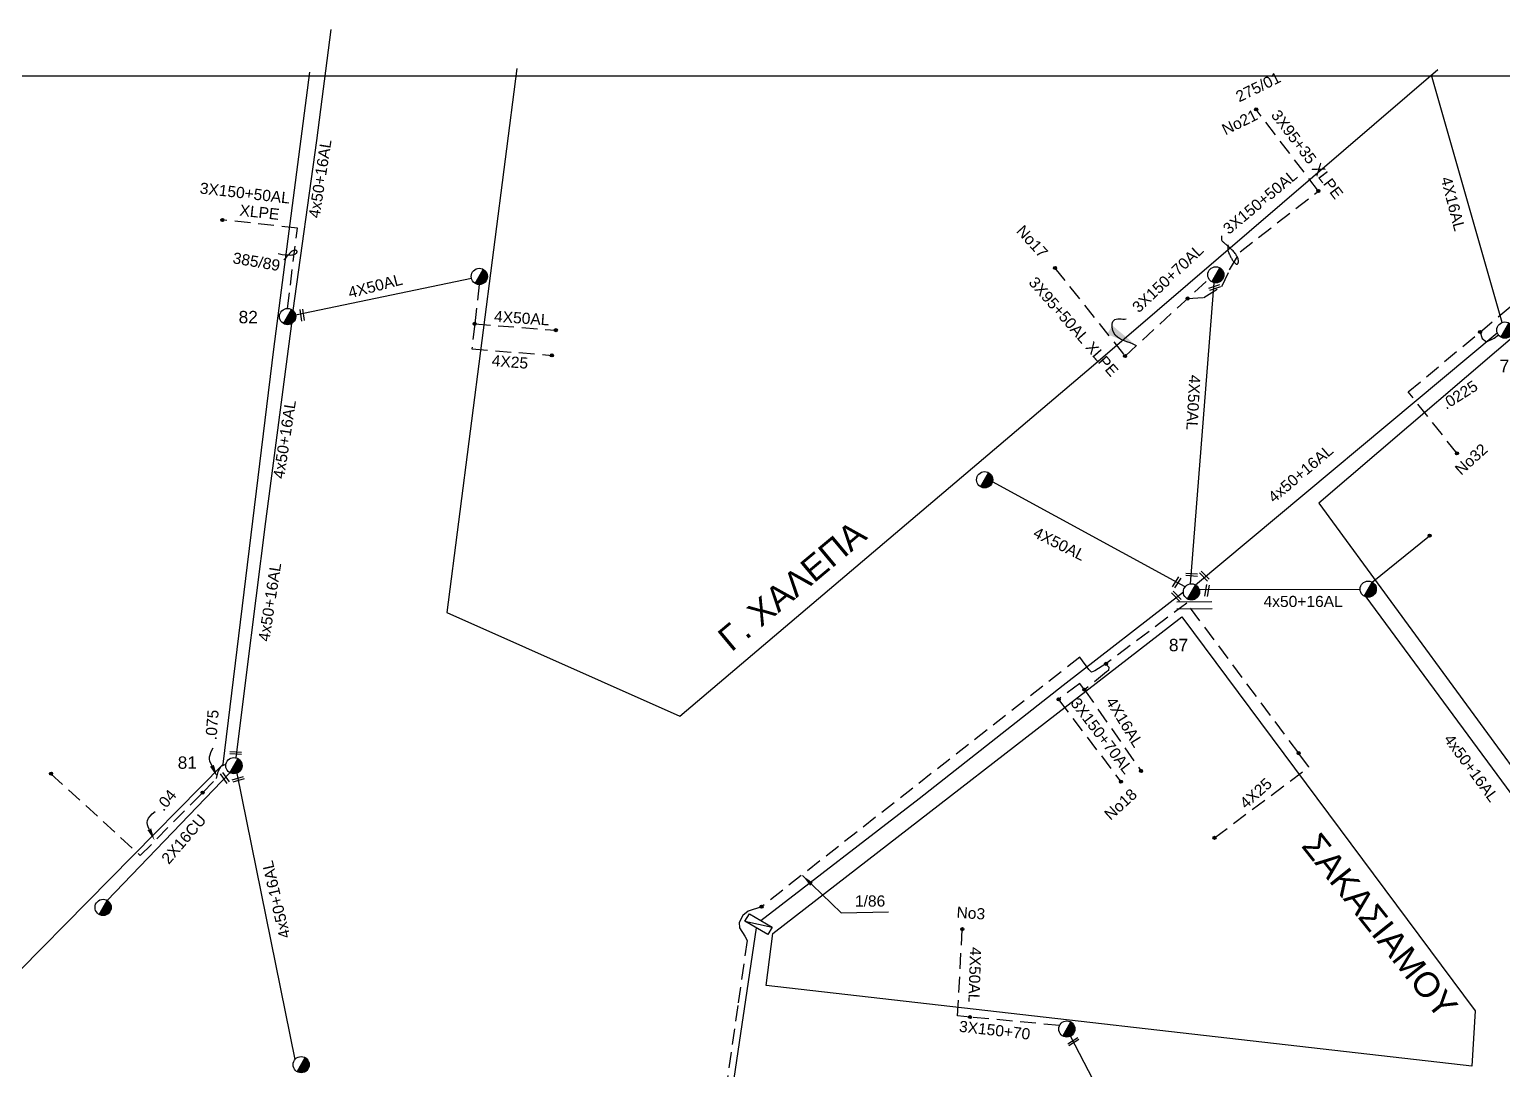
# Model space of a CAD drawing. Header units: millimetres. Extents: x 738 to 2138, y 37 to 533.
# Drawn here: x 1321.7 to 1440.7, y 439.5 to 523.4 of the extents above; entities that cross this region are included whole.
import ezdxf

# ---------------------------------------------------------------- set-up
doc = ezdxf.new("R2010")
doc.units = ezdxf.units.MM
doc.linetypes.add('DASHED', pattern=[19.05, 12.7, -6.35])
for name, color, linetype in [('Άγνωστα', 7, 'Continuous'), ('Γυμνά εναέρια ΧΤ (1Φ)   2x16CU', 7, 'Continuous'), ('Γυμνά εναέρια ΧΤ (3Φ)   4x16AL', 7, 'Continuous'), ('Γυμνά εναέρια ΧΤ (3Φ)   4x50AL', 7, 'Continuous'), ('Γυμνά εναέρια ΧΤ και ΦΟΠ (3Φ)   4x50+16AL', 7, 'Continuous'), ('Επιγραφές - Σχήματα', 7, 'Continuous'), ('Καλώδια ΧΤ   3x150+50AL', 7, 'DASHED'), ('Καλώδια ΧΤ   3x150+50AL XLPE', 7, 'DASHED'), ('Καλώδια ΧΤ   3x150+70 AL', 7, 'DASHED'), ('Καλώδια ΧΤ   3x150+70AL', 7, 'DASHED'), ('Καλώδια ΧΤ   3x95+35 XLPE', 7, 'DASHED'), ('Καλώδια ΧΤ   3x95+50 AL XLPE', 7, 'DASHED'), ('Μηχανική τομή', 7, 'Continuous'), ('Στύλος ΦΜ', 7, 'Continuous'), ('Στύλος ΦΜ @ 1', 7, 'Continuous'), ('Συνδέσεις', 7, 'Continuous'), ('Τομή', 7, 'Continuous'), ('Υποσταθμοί', 7, 'Continuous'), ('Υπόβαθρο ΔΕΗ', 7, 'Continuous'), ('Υπόγεια Καλώδια Δικτύου ΧΤ   .04', 7, 'DASHED'), ('Υπόγεια Καλώδια Δικτύου ΧΤ   .075', 7, 'DASHED'), ('Υπόγεια καλώδια Παροχών ΧΤ   .0225', 7, 'DASHED'), ('Υπόγεια καλώδια Παροχών ΧΤ   4x16AL', 7, 'DASHED'), ('Υπόγεια καλώδια Παροχών ΧΤ   4x25', 7, 'DASHED'), ('Υπόγεια καλώδια Παροχών ΧΤ   4x50AL', 7, 'DASHED')]:
    doc.layers.add(name, color=color, linetype=linetype)
doc.styles.add('arial', font='arial.ttf')
doc.styles.get("Standard").update_dxf_attribs({"font": 'arial.ttf'})
doc.linetypes.add('SYN_LINE', pattern='A,0.5,-0.0001,["/\\/\\/\\/",Standard,S=0.1,R=0,X=0,Y=-0.05],-0.25', length=0.7501)
doc.dimstyles.new('ISO-25', dxfattribs={"dimtxt": 2.5, "dimasz": 2.5, "dimexe": 1.25, "dimexo": 0.625, "dimtad": 1, "dimtxsty": 'Standard', "dimcen": 2.5, "dimadec": 0, "dimazin": 0, "dimtfac": 1, "dimtmove": 0, "dimatfit": 3, "dimfxl": 1, "dimarcsym": 0})

# ---------------------------------------------------------------- blocks, each defined once
blk = doc.blocks.new('ΥΠΑΡΧΩΝ ΤΣΙΜΕΝΤΕΝΙΟΣ ΣΤΥΛΟΣ')
at = {"layer": 'Στύλος ΦΜ'}
blk.add_hatch(color=7, dxfattribs=at).paths.add_polyline_path([(-1.29, -2.28, 0.574793), (2.62, 0, 0.268822), (1.3, 2.27)])
blk.add_line((-1.29, -2.28), (1.3, 2.27), dxfattribs=at)
blk.add_circle((0, 0), 2.62, dxfattribs=at)
at = {"layer": 'Στύλος ΦΜ', "flags": 4}
for tag, p in [('ΑΡΙΘΜΟΣ', (-4.68, 8.05)), ('ΤΥΠΟΣ', (-4.91, 3.03))]:
    blk.add_attdef(tag, p, '', height=4, dxfattribs=at)
blk = doc.blocks.new('_ΣΥΝΔΕΣΗ')
at = {"layer": 'Συνδέσεις', "linetype": 'SYN_LINE', "ltscale": 40}
blk.add_hatch(color=256, dxfattribs=at).paths.add_polyline_path([(-116.75, 2339.64, 1), (-117.75, 2339.64, 1)])
at = {"layer": 'Συνδέσεις'}
blk.add_circle((-117.25, 2339.64), 0.5, dxfattribs=at)
blk = doc.blocks.new('ΤΟΜΗ')
at = {"layer": 'Τομή', "ltscale": 40}
for p, q in [((-5.68, 0), (5.68, 0)), ((5.68, -2.33), (-5.68, -2.33))]:
    blk.add_line(p, q, dxfattribs=at)
blk = doc.blocks.new('ΠΡΟΒΛΕΠΟΜΕΝΟΣ ΥΠΟΣΤΑΘΜΟΣ ΣΕ ΚΛΕΙΣΤΟ ΧΩΡΟ')
at = {"layer": 'Υποσταθμοί', "ltscale": 40}
blk.add_line((-9.5, -3.1), (9.5, 3.1), dxfattribs=at)
blk.add_lwpolyline([(-9.5, -3.1), (-9.5, 3.1), (9.5, 3.1), (9.5, -3.1)], close=True, dxfattribs=at)
at = {"layer": 'Υποσταθμοί', "linetype": 'SYN_LINE', "ltscale": 40, "flags": 1}
for tag, p in [('ΜΕΤΑΣΧΗΜΑΤΙΣΜΟΣ', (11.6, 2.3)), ('ΙΣΧΥΣ', (11.6, -0.8)), ('ΑΡΙΘΜΟΣ', (11.7, -3.8))]:
    blk.add_attdef(tag, p, '', height=2, dxfattribs=at)
blk = doc.blocks.new('ΜΗΧΑΝΙΚΗ ΤΟΜΗ')
at = {"layer": 'Μηχανική τομή', "ltscale": 40}
for p, q in [((-1.89, 0.78), (1.89, 0.78)), ((1.89, 0), (-1.89, 0))]:
    blk.add_line(p, q, dxfattribs=at)

msp = doc.modelspace()

# ---------------------------------------------------------------- linework, layer by layer
at = {"layer": 'Άγνωστα', "color": 5, "linetype": 'DASHED', "ltscale": 0.1}
msp.add_lwpolyline([(1358.05, 502.84), (1357.68, 499.67)], dxfattribs=at)
at = {"layer": 'Άγνωστα', "color": 173, "ltscale": 0.1}
msp.add_lwpolyline([(1430.15, 478.82), (1434.78, 482.57)], dxfattribs=at)
at = {"layer": 'Άγνωστα', "color": 85, "linetype": 'DASHED', "ltscale": 0.1}
for points in [[(1424.21, 465.02), (1415.17, 477.14), (1408.64, 472.23)], [(1408.64, 472.23), (1407.75, 471.66), (1407.47, 471.57), (1407.27, 471.77), (1406.54, 472.77), (1406.54, 472.77), (1380.84, 452.63), (1380.84, 452.63), (1380.84, 452.63), (1379.77, 452.27), (1379.33, 451.92), (1379.02, 451.36), (1379.07, 450.92), (1379.5, 450.26), (1379.68, 449.91), (1378.93, 444.65), (1378.07, 438.65)]]:
    msp.add_lwpolyline(points, dxfattribs=at)
at = {"layer": 'Γυμνά εναέρια ΧΤ (1Φ)   2x16CU', "color": 5, "ltscale": 0.1}
msp.add_lwpolyline([(1328.01, 453.13), (1337.92, 463.44)], dxfattribs=at)
at = {"layer": 'Γυμνά εναέρια ΧΤ (3Φ)   4x16AL', "color": 6, "ltscale": 0.1}
msp.add_lwpolyline([(1440.63, 499.78), (1434.92, 519.74)], dxfattribs=at)
at = {"layer": 'Γυμνά εναέρια ΧΤ (3Φ)   4x50AL', "color": 5, "ltscale": 0.1}
msp.add_lwpolyline([(1343.21, 500.41), (1357.41, 503.37)], dxfattribs=at)
at = {"layer": 'Γυμνά εναέρια ΧΤ (3Φ)   4x50AL', "color": 1, "ltscale": 0.1}
for points in [[(1415.47, 478.69), (1417.39, 502.99)], [(1415.04, 478.44), (1399.48, 486.91)]]:
    msp.add_lwpolyline(points, dxfattribs=at)
at = {"layer": 'Γυμνά εναέρια ΧΤ και ΦΟΠ (3Φ)   4x50+16AL', "color": 5}
for points in [[(1343.01, 500.74), (1344.94, 514.48), (1346.1, 523.43)], [(1338.41, 464.64), (1339.25, 471.35), (1340.82, 483.71), (1342.91, 499.7)], [(1338.47, 463.39), (1343.17, 440.31)]]:
    msp.add_lwpolyline(points, dxfattribs=at)
at = {"layer": 'Γυμνά εναέρια ΧΤ και ΦΟΠ (3Φ)   4x50+16AL', "color": 173}
for points in [[(1415.88, 478.61), (1440.24, 498.96)], [(1429.64, 477.63), (1446.86, 454.3)]]:
    msp.add_lwpolyline(points, dxfattribs=at)
at = {"layer": 'Γυμνά εναέρια ΧΤ και ΦΟΠ (3Φ)   4x50+16AL', "color": 154}
msp.add_lwpolyline([(1416.18, 478.22), (1429.17, 478.25)], dxfattribs=at)
at = {"layer": 'Γυμνά εναέρια ΧΤ και ΦΟΠ (3Φ)   4x50+16AL', "color": 1}
for points in [[(1380.79, 451.52), (1393.57, 461.36), (1405.19, 470.52), (1414.9, 478.04)], [(1378.31, 436.58), (1380.42, 450.92)]]:
    msp.add_lwpolyline(points, dxfattribs=at)
at = {"layer": 'Επιγραφές - Σχήματα'}
msp.add_lwpolyline([(747.16, 52.8), (1697.68, 43.15), (1697.68, 519.66), (747.16, 519.66)], close=True, dxfattribs=at)
for points in [[(1418.49, 506.04), (1418.48, 505.9), (1418.48, 505.78), (1418.49, 505.68), (1418.5, 505.59), (1418.51, 505.52), (1418.53, 505.46), (1418.56, 505.4), (1418.58, 505.34), (1418.61, 505.28), (1418.64, 505.22), (1418.67, 505.16), (1418.7, 505.09), (1418.74, 505.03), (1418.77, 504.97), (1418.81, 504.91), (1418.85, 504.85), (1418.89, 504.79), (1418.92, 504.74), (1418.96, 504.69), (1419, 504.65), (1419.04, 504.61), (1419.07, 504.57), (1419.1, 504.54), (1419.14, 504.52), (1419.17, 504.5), (1419.19, 504.49), (1419.22, 504.49), (1419.24, 504.49), (1419.26, 504.5), (1419.28, 504.51), (1419.3, 504.53), (1419.31, 504.56), (1419.33, 504.58), (1419.33, 504.62), (1419.34, 504.65), (1419.34, 504.69), (1419.34, 504.73), (1419.34, 504.78), (1419.33, 504.83), (1419.32, 504.88), (1419.31, 504.94), (1419.29, 504.99), (1419.26, 505.05), (1419.24, 505.11), (1419.2, 505.17), (1419.17, 505.24), (1419.13, 505.3), (1419.08, 505.36), (1419.03, 505.43), (1418.97, 505.49), (1418.91, 505.56), (1418.85, 505.62), (1418.79, 505.68), (1418.72, 505.74), (1418.66, 505.8), (1418.59, 505.86), (1418.53, 505.92), (1418.46, 505.97), (1418.4, 506.02), (1418.35, 506.07), (1418.29, 506.11), (1418.24, 506.16), (1418.19, 506.2), (1418.14, 506.25), (1418.1, 506.29), (1418.06, 506.33), (1418.03, 506.38), (1418, 506.43), (1417.99, 506.5), (1417.99, 506.57), (1417.99, 506.67), (1418.01, 506.78)], [(1341.81, 505.34), (1342.13, 505.28), (1342.39, 505.25), (1342.6, 505.23), (1342.78, 505.22), (1342.92, 505.23), (1343.03, 505.25), (1343.11, 505.28), (1343.18, 505.31), (1343.23, 505.34), (1343.28, 505.38), (1343.31, 505.41), (1343.33, 505.45), (1343.34, 505.48), (1343.34, 505.51), (1343.33, 505.54), (1343.31, 505.57), (1343.28, 505.59), (1343.25, 505.6), (1343.2, 505.61), (1343.16, 505.61), (1343.11, 505.61), (1343.05, 505.59), (1342.99, 505.57), (1342.93, 505.53), (1342.87, 505.48), (1342.81, 505.42), (1342.74, 505.35), (1342.66, 505.27), (1342.58, 505.18), (1342.48, 505.07), (1342.38, 504.95), (1342.26, 504.83)], [(1336.47, 464.01), (1336.37, 464.19), (1336.3, 464.37), (1336.28, 464.54), (1336.28, 464.72), (1336.31, 464.89), (1336.37, 465.07), (1336.46, 465.26), (1336.56, 465.46)], [(1331.41, 458.88), (1331.31, 459.07), (1331.25, 459.25), (1331.24, 459.42), (1331.27, 459.59), (1331.34, 459.77), (1331.47, 459.94), (1331.64, 460.13), (1331.87, 460.32)]]:
    msp.add_lwpolyline(points, dxfattribs=at)
for points in [[(1336.62, 464.08), (1336.89, 463.1), (1336.31, 463.93)], [(1331.56, 458.95), (1331.83, 457.98), (1331.26, 458.81)]]:
    msp.add_solid(points, dxfattribs=at)
at = {"layer": 'Καλώδια ΧΤ   3x150+50AL', "color": 1, "ltscale": 0.1}
msp.add_lwpolyline([(1415.24, 501.72), (1416.55, 501.8), (1417.99, 502.68), (1418.62, 504.02), (1419.47, 505.48), (1425.8, 510.39)], dxfattribs=at)
at = {"layer": 'Καλώδια ΧΤ   3x150+50AL XLPE', "color": 5, "ltscale": 0.1}
msp.add_lwpolyline([(1342.57, 500.91), (1343.36, 507.4), (1337.31, 508.06)], dxfattribs=at)
at = {"layer": 'Καλώδια ΧΤ   3x150+70 AL', "color": 173, "ltscale": 0.1}
msp.add_lwpolyline([(1438.85, 499.01), (1449.55, 507.92)], dxfattribs=at)
at = {"layer": 'Καλώδια ΧΤ   3x150+70 AL', "color": 1, "ltscale": 0.1}
msp.add_lwpolyline([(1410.19, 497.06), (1416.96, 503.3)], dxfattribs=at)
at = {"layer": 'Καλώδια ΧΤ   3x150+70 AL', "color": 85, "ltscale": 0.1}
for points in [[(1406.91, 470.14), (1406.53, 470.65), (1404.82, 469.36)], [(1404.82, 469.35), (1409.86, 462.71)]]:
    msp.add_lwpolyline(points, dxfattribs=at)
at = {"layer": 'Καλώδια ΧΤ   3x150+70 AL', "color": 2, "ltscale": 0.1}
msp.add_lwpolyline([(1404.89, 443.04), (1397.68, 443.72)], dxfattribs=at)
at = {"layer": 'Καλώδια ΧΤ   3x150+70AL', "color": 2, "linetype": 'Continuous', "ltscale": 0.1}
msp.add_lwpolyline([(1410.9, 432.33), (1405.79, 442.18)], dxfattribs=at)
at = {"layer": 'Καλώδια ΧΤ   3x95+35 XLPE', "color": 1, "ltscale": 0.1}
msp.add_lwpolyline([(1425.8, 510.39), (1420.77, 516.98)], dxfattribs=at)
at = {"layer": 'Καλώδια ΧΤ   3x95+50 AL XLPE', "color": 1, "ltscale": 0.1}
msp.add_lwpolyline([(1404.53, 504.17), (1410.19, 497.06)], dxfattribs=at)
at = {"layer": 'Υπόβαθρο ΔΕΗ', "ltscale": 0.1}
for points in [[(1296.46, 520.5), (1292.98, 495.91), (1286.03, 448.36), (1319.11, 445.62), (1337.37, 464.13), (1341.45, 497.64), (1344.38, 519.99)], [(1361.09, 520.28), (1355.42, 476.37), (1374.24, 468.02), (1407.63, 496.33), (1435.45, 520.2)], [(1381.21, 446.28), (1381.74, 450.47), (1414.78, 476.03), (1438.46, 444.22), (1438.2, 439.75), (1381.21, 446.28)]]:
    msp.add_lwpolyline(points, dxfattribs=at)
msp.add_lwpolyline([(1516.76, 431.66), (1516.76, 431.66), (1504.41, 451.69), (1482.85, 486.99), (1463.93, 517.71), (1445.02, 501.62), (1425.84, 485.2), (1450.27, 451.84), (1461.39, 436.75), (1490.18, 433.13), (1515.69, 429.95), (1516.3, 430.26), (1516.76, 430.91)], close=True, dxfattribs=at)
at = {"layer": 'Υπόγεια Καλώδια Δικτύου ΧΤ   .04', "color": 5, "ltscale": 0.1}
msp.add_lwpolyline([(1323.47, 463.36), (1330.68, 456.76), (1335.7, 461.83)], dxfattribs=at)
at = {"layer": 'Υπόγεια Καλώδια Δικτύου ΧΤ   .075', "color": 154, "ltscale": 0.1}
msp.add_lwpolyline([(1335.7, 461.83), (1336.83, 462.97), (1336.98, 463.53), (1337.21, 463.96), (1337.6, 464.13)], dxfattribs=at)
at = {"layer": 'Υπόγεια καλώδια Παροχών ΧΤ   .0225', "color": 173, "ltscale": 0.1}
msp.add_lwpolyline([(1436.99, 489.21), (1433.06, 494.18), (1438.85, 499.01)], dxfattribs=at)
at = {"layer": 'Υπόγεια καλώδια Παροχών ΧΤ   .0225', "color": 154, "ltscale": 0.1}
msp.add_lwpolyline([(1438.85, 499.01), (1439.01, 498.48), (1439.38, 498.23), (1439.99, 498.52), (1440.34, 498.78)], dxfattribs=at)
at = {"layer": 'Υπόγεια καλώδια Παροχών ΧΤ   4x16AL', "color": 85, "ltscale": 0.1}
msp.add_lwpolyline([(1408.64, 472.23), (1408.87, 471.96), (1408.85, 471.7), (1408.7, 471.58), (1406.91, 470.14), (1411.48, 463.58)], dxfattribs=at)
at = {"layer": 'Υπόγεια καλώδια Παροχών ΧΤ   4x25', "color": 5, "ltscale": 0.1}
msp.add_lwpolyline([(1357.68, 499.67), (1357.45, 497.66), (1363.91, 497.13)], dxfattribs=at)
at = {"layer": 'Υπόγεια καλώδια Παροχών ΧΤ   4x25', "color": 85, "ltscale": 0.1}
msp.add_lwpolyline([(1417.41, 458.19), (1425.04, 463.91), (1424.21, 465.02)], dxfattribs=at)
at = {"layer": 'Υπόγεια καλώδια Παροχών ΧΤ   4x50AL', "color": 5, "ltscale": 0.1}
msp.add_lwpolyline([(1357.68, 499.67), (1364.23, 499.15)], dxfattribs=at)
at = {"layer": 'Υπόγεια καλώδια Παροχών ΧΤ   4x50AL', "color": 2, "ltscale": 0.1}
msp.add_lwpolyline([(1397.68, 443.72), (1396.66, 443.81), (1397.05, 450.82)], dxfattribs=at)

# ---------------------------------------------------------------- block references
at = {"layer": 'Μηχανική τομή'}
for p, xscale, yscale, zscale, rotation in [((1417.45, 502.51), 0.250000000000061, 0.250000000000061, 0.250000000000061, 18.58137051101863), ((1343.66, 500.37), 0.2499999999999911, 0.2499999999999911, 0.2499999999999911, 278.0513899806239), ((1415.57, 479.52), 0.2499999999999716, 0.2499999999999716, 0.2499999999999716, 176.0395663974362), ((1416.52, 479.25), 0.2500000000000518, 0.2500000000000518, 0.2500000000000518, 314.9065711788082), ((1414.28, 478.86), 0.2500000000000445, 0.2500000000000445, 0.2500000000000445, 237.8580165905596), ((1416.7, 478.16), 0.250000000000035, 0.250000000000035, 0.250000000000035, 260.4107958980588), ((1414.26, 477.63), 0.2500000000000518, 0.2500000000000518, 0.2500000000000518, 314.9065711788082), ((1338.37, 464.94), 0.2500000000001619, 0.2500000000001619, 0.2500000000001619, 356.718284636297), ((1337.42, 462.97), 0.2499999999999994, 0.2499999999999994, 0.2499999999999994, 305.5331241461315), ((1338.6, 462.81), 0.2500000000000966, 0.2500000000000966, 0.2500000000000966, 16.10277996126139), ((1405.96, 441.82), 0.2500000000001152, 0.2500000000001152, 0.2500000000001152, 211.4891269527153)]:
    msp.add_blockref('ΜΗΧΑΝΙΚΗ ΤΟΜΗ', p, dxfattribs=dict(at, xscale=xscale, yscale=yscale, zscale=zscale, rotation=rotation))
at = {"layer": 'Στύλος ΦΜ @ 1', "ltscale": 40, "xscale": 0.25, "yscale": 0.25, "zscale": 0.25}
for p in [(1358.05, 503.5), (1417.52, 503.63), (1398.85, 487.09), (1429.82, 478.26), (1327.68, 452.57), (1405.49, 442.76), (1343.67, 439.88)]:
    msp.add_blockref('ΥΠΑΡΧΩΝ ΤΣΙΜΕΝΤΕΝΙΟΣ ΣΤΥΛΟΣ', p, dxfattribs=at)
at = {"layer": 'Στύλος ΦΜ @ 1', "ltscale": 40}
ref = msp.add_blockref('ΥΠΑΡΧΩΝ ΤΣΙΜΕΝΤΕΝΙΟΣ ΣΤΥΛΟΣ', (1342.57, 500.26), dxfattribs=dict(at, xscale=0.25, yscale=0.25, zscale=0.25))
ref.add_attrib('ΤΥΠΟΣ', '82', (1338.62, 499.72), dxfattribs={"layer": 'Στύλος ΦΜ', "height": 1, "flags": 4})
ref = msp.add_blockref('ΥΠΑΡΧΩΝ ΤΣΙΜΕΝΤΕΝΙΟΣ ΣΤΥΛΟΣ', (1440.86, 499.17), dxfattribs=dict(at, xscale=0.25, yscale=0.25, zscale=0.25))
ref.add_attrib('ΤΥΠΟΣ', '77', (1440.43, 495.77), dxfattribs={"layer": 'Στύλος ΦΜ', "height": 1, "flags": 4})
ref = msp.add_blockref('ΥΠΑΡΧΩΝ ΤΣΙΜΕΝΤΕΝΙΟΣ ΣΤΥΛΟΣ', (1415.55, 478.04), dxfattribs=dict(at, xscale=0.25, yscale=0.25, zscale=0.25))
ref.add_attrib('ΤΥΠΟΣ', '87', (1413.73, 473.25), dxfattribs={"layer": 'Στύλος ΦΜ', "height": 1, "flags": 4})
ref = msp.add_blockref('ΥΠΑΡΧΩΝ ΤΣΙΜΕΝΤΕΝΙΟΣ ΣΤΥΛΟΣ', (1338.24, 464.01), dxfattribs=dict(at, xscale=0.25, yscale=0.25, zscale=0.25))
ref.add_attrib('ΤΥΠΟΣ', '81', (1333.7, 463.76), dxfattribs={"layer": 'Στύλος ΦΜ', "height": 1, "flags": 4})
at = {"layer": 'Συνδέσεις', "xscale": 0.25, "yscale": 0.25, "zscale": 0.25}
for p in [(1450.09, -67.93), (1455.11, -74.51), (1366.62, -76.85), (1433.85, -80.73), (1444.56, -83.19), (1386.99, -85.24), (1393.54, -85.75), (1468.16, -85.9), (1393.22, -87.78), (1439.5, -87.84), (1466.3, -95.69), (1464.09, -102.34), (1437.96, -112.68), (1436.22, -114.77), (1434.14, -115.55), (1453.52, -119.89), (1352.79, -121.54), (1439.17, -122.19), (1440.79, -121.33), (1365.02, -123.07), (1446.72, -126.72), (1410.15, -132.28), (1426.37, -134.09), (1426.99, -141.19)]:
    msp.add_blockref('_ΣΥΝΔΕΣΗ', p, dxfattribs=at)
at = {"layer": 'Τομή', "xscale": 0.250000000000253, "yscale": 0.250000000000253, "zscale": 0.250000000000253, "rotation": 180.581275763865}
msp.add_blockref('ΤΟΜΗ', (1415.79, 476.67), dxfattribs=at)
at = {"layer": 'Υποσταθμοί', "xscale": 0.1124999999999901, "yscale": 0.1124999999999901, "zscale": 0.1124999999999901, "rotation": 329.2132626965614}
msp.add_blockref('ΠΡΟΒΛΕΠΟΜΕΝΟΣ ΥΠΟΣΤΑΘΜΟΣ ΣΕ ΚΛΕΙΣΤΟ ΧΩΡΟ', (1380.6, 451.22), dxfattribs=at)

# ---------------------------------------------------------------- texts
at = {"layer": 'Γυμνά εναέρια ΧΤ (1Φ)   2x16CU', "insert": (1332.3, 456.58), "char_height": 0.9, "width": 84.1859, "attachment_point": 1, "rotation": 49.3671, "style": 'arial'}
msp.add_mtext('2X16CU', dxfattribs=at)
at = {"layer": 'Γυμνά εναέρια ΧΤ (3Φ)   4x16AL', "insert": (1436.54, 511.64), "char_height": 0.9, "width": 84.1859, "attachment_point": 1, "rotation": 284.6366, "style": 'arial'}
msp.add_mtext('4X16AL', dxfattribs=at)
at = {"layer": 'Γυμνά εναέρια ΧΤ (3Φ)   4x50AL', "char_height": 0.9, "width": 84.1859, "attachment_point": 1, "style": 'arial'}
for insert, rotation in [((1347.37, 502.6), 14.641), ((1416.28, 495.53), 266.8302), ((1403.09, 483.32), 333.4606)]:
    msp.add_mtext('4X50AL', dxfattribs=dict(at, insert=insert, rotation=rotation))
at = {"layer": 'Γυμνά εναέρια ΧΤ και ΦΟΠ (3Φ)   4x50+16AL', "char_height": 0.9, "width": 84.1859, "attachment_point": 1, "style": 'arial'}
for insert, rotation in [((1344.26, 508.3), 81.2129), ((1341.39, 487.26), 81.2129), ((1421.63, 485.86), 40.3683), ((1340.2, 474.13), 81.2129), ((1436.61, 466.67), 306.3878), ((1341.92, 449.99), 102.9923)]:
    msp.add_mtext('4x50+16AL', dxfattribs=dict(at, insert=insert, rotation=rotation))
at = {"layer": 'Γυμνά εναέρια ΧΤ και ΦΟΠ (3Φ)   4x50+16AL', "insert": (1421.37, 477.72), "char_height": 0.9, "width": 84.1859, "attachment_point": 1, "style": 'arial'}
msp.add_mtext('4x50+16AL', dxfattribs=at)
at = {"layer": 'Επιγραφές - Σχήματα', "attachment_point": 1, "style": 'arial'}
for s, insert, char_height, width, rotation in [('275/01', (1419.01, 518.35), 0.9, 84.1859, 26.1613), ('No21', (1417.89, 515.69), 0.9, 84.1859, 26.1613), ('No17', (1402.02, 507.73), 0.9, 84.1859, 312.2158), ('No32', (1436.72, 488.07), 0.9, 84.1859, 42.2481), ('Γ. ΧΑΛΕΠΑ', (1377.12, 474.67), 2, 42.5503, 39.9082), ('No18', (1408.41, 460.22), 0.9, 84.1859, 42.2481), ('ΣΑΚΑΣΙΑΜΟΥ', (1425.92, 458.77), 2, 42.5503, 308.5515), ('No3', (1396.62, 452.64), 0.9, 84.1859, 356.1948)]:
    msp.add_mtext(s, dxfattribs=dict(at, insert=insert, char_height=char_height, width=width, rotation=rotation))
at = {"layer": 'Επιγραφές - Σχήματα', "ltscale": 40, "insert": (1338.24, 505.46), "char_height": 0.9, "width": 47.0228, "attachment_point": 1, "rotation": 350.3426, "style": 'arial'}
msp.add_mtext('{\\fArial|b0|i0|c161|p34;385/89}', dxfattribs=at)
at = {"layer": 'Επιγραφές - Σχήματα', "insert": (1388.38, 453.54), "char_height": 0.9, "width": 84.1859, "attachment_point": 1, "style": 'arial'}
msp.add_mtext('1/86', dxfattribs=at)
at = {"layer": 'Καλώδια ΧΤ   3x150+50AL', "insert": (1417.99, 507.53), "char_height": 0.9, "width": 84.1859, "attachment_point": 1, "rotation": 39.6675, "style": 'arial'}
msp.add_mtext('3X150+50AL', dxfattribs=at)
at = {"layer": 'Καλώδια ΧΤ   3x150+50AL XLPE', "char_height": 0.9, "width": 84.1859, "attachment_point": 1, "rotation": 353.5412, "style": 'arial'}
for s, insert in [('3X150+50AL', (1335.55, 511.09)), ('XLPE', (1338.76, 509.31))]:
    msp.add_mtext(s, dxfattribs=dict(at, insert=insert))
at = {"layer": 'Καλώδια ΧΤ   3x150+70 AL', "char_height": 0.9, "width": 84.1859, "attachment_point": 1, "style": 'arial'}
for s, insert, rotation in [('3X150+70AL', (1410.67, 501.16), 43.2997), ('3X150+70AL', (1406.45, 469.6), 307.4048), ('3X150+70', (1396.85, 443.44), 353.5042)]:
    msp.add_mtext(s, dxfattribs=dict(at, insert=insert, rotation=rotation))
at = {"layer": 'Καλώδια ΧΤ   3x95+35 XLPE', "insert": (1422.64, 517.06), "char_height": 0.9, "width": 84.1859, "attachment_point": 1, "rotation": 307.292, "style": 'arial'}
msp.add_mtext('3X95+35 XLPE', dxfattribs=at)
at = {"layer": 'Καλώδια ΧΤ   3x95+50 AL XLPE', "insert": (1403.02, 503.57), "char_height": 0.9, "width": 84.1859, "attachment_point": 1, "rotation": 311.2887, "style": 'arial'}
msp.add_mtext('3X95+50AL XLPE', dxfattribs=at)
at = {"layer": 'Υπόγεια Καλώδια Δικτύου ΧΤ   .04', "insert": (1331.86, 460.84), "char_height": 0.9, "width": 84.1859, "attachment_point": 1, "rotation": 50.3788, "style": 'arial'}
msp.add_mtext('.04', dxfattribs=at)
at = {"layer": 'Υπόγεια Καλώδια Δικτύου ΧΤ   .075', "insert": (1335.93, 466.12), "char_height": 0.9, "width": 84.1859, "attachment_point": 1, "rotation": 85.5965, "style": 'arial'}
msp.add_mtext('.075', dxfattribs=at)
at = {"layer": 'Υπόγεια καλώδια Παροχών ΧΤ   .0225', "ltscale": 0.1, "insert": (1435.63, 493.48), "char_height": 0.9, "width": 84.1859, "attachment_point": 1, "rotation": 32.4713, "style": 'arial'}
msp.add_mtext('.0225', dxfattribs=at)
at = {"layer": 'Υπόγεια καλώδια Παροχών ΧΤ   4x16AL', "insert": (1409.36, 469.67), "char_height": 0.9, "width": 84.1859, "attachment_point": 1, "rotation": 301.6363, "style": 'arial'}
msp.add_mtext('4X16AL', dxfattribs=at)
at = {"layer": 'Υπόγεια καλώδια Παροχών ΧΤ   4x25', "char_height": 0.9, "width": 84.1859, "attachment_point": 1, "style": 'arial'}
for insert, rotation in [((1359.1, 497.17), 355.5165), ((1419.35, 461.14), 41.9554)]:
    msp.add_mtext('4X25', dxfattribs=dict(at, insert=insert, rotation=rotation))
at = {"layer": 'Υπόγεια καλώδια Παροχών ΧΤ   4x50AL', "char_height": 0.9, "width": 84.1859, "attachment_point": 1, "style": 'arial'}
for insert, rotation in [((1359.28, 500.74), 356.1475), ((1398.58, 449.36), 268.174)]:
    msp.add_mtext('4X50AL', dxfattribs=dict(at, insert=insert, rotation=rotation))

# ---------------------------------------------------------------- leaders
at = {"layer": 'Επιγραφές - Σχήματα', "path_type": 1}
msp.add_leader([(1411.1, 497.91), (1409.25, 499.01), (1409.27, 499.95), (1410.29, 500.07)], dimstyle='ISO-25', override={"dimgap": 0.625, "dimtad": 0}, dxfattribs=at)
at = {"layer": 'Επιγραφές - Σχήματα'}
msp.add_leader([(1384.15, 455.14), (1387.28, 452.13), (1391.08, 452.22)], dimstyle='ISO-25', override={"dimasz": 1, "dimgap": 0.625, "dimtad": 0}, dxfattribs=at)

doc.saveas('drawing.dxf')
